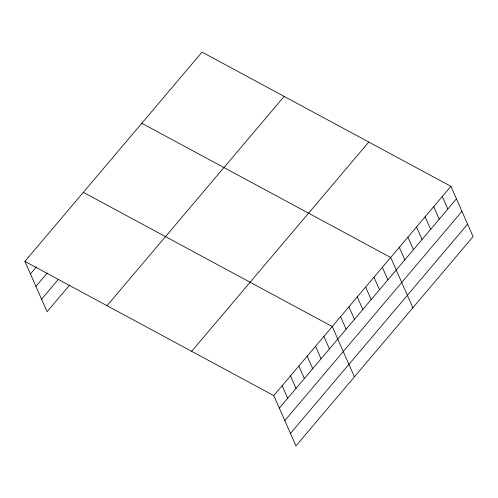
<?xml version="1.0" encoding="UTF-8"?>
<svg xmlns="http://www.w3.org/2000/svg" width="498" height="498" viewBox="0 0 498 498"><rect width="100%" height="100%" fill="white"/><g stroke="black" fill="none" stroke-linecap="round" stroke-linejoin="round"><path stroke-width="0.75" d="M24.9 261.394L202.032 52.122L450.92 186.32L473.1 236.606L295.968 445.878L273.788 395.599L24.9 261.394L47.08 311.68L69.676 284.981M30.428 273.919L36.323 266.959M35.918 286.381L47.217 273.035M41.583 299.217L58.285 279.484M107.033 305.679L284.165 96.407M191.655 351.308L368.788 142.036M273.788 395.599L450.92 186.32M279.316 408.123L456.448 198.851M284.812 420.586L461.945 211.308M290.471 433.422L467.603 224.15M141.806 123.274L390.7 257.472L412.873 307.758M83.353 192.334L332.247 326.539L354.42 376.818M442.317 196.486L447.845 209.017M433.714 206.651L439.242 219.182M425.111 216.817L430.639 229.341M416.509 226.982L422.036 239.507M407.906 237.148L413.427 249.672M399.303 247.313L404.824 259.838M382.346 267.339L387.874 279.87M373.998 277.205L379.52 289.736M365.644 287.072L371.172 299.603M357.296 296.939L362.818 309.463M348.942 306.805L354.47 319.33M340.595 316.672L346.122 329.197M323.893 336.399L329.421 348.93M315.545 346.266L321.067 358.797M307.191 356.132L312.719 368.663M298.844 365.999L304.365 378.53M290.49 375.865L296.017 388.39M282.142 385.732L287.67 398.257"/></g></svg>
